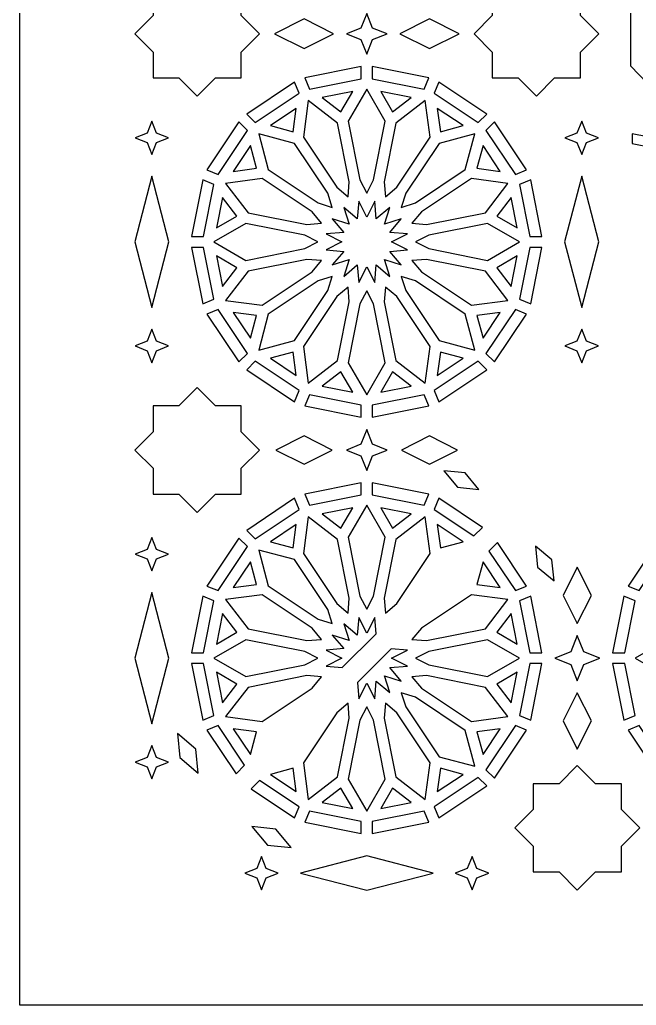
# Model space of a CAD drawing. Header units: millimetres. Extents: x 5 to 1055, y 1035 to 2435.
# Drawn here: x 5 to 182.8, y 1034.8 to 1319 of the extents above; entities that cross this region are included whole.
import ezdxf

# ---------------------------------------------------------------- set-up
doc = ezdxf.new("R2010")
doc.units = ezdxf.units.MM
doc.layers.add('CUT', color=1, linetype='CONTINUOUS')

msp = doc.modelspace()

# ---------------------------------------------------------------- linework, layer by layer
at = {"layer": 'CUT'}
for points in [[(1055.15, 2435), (1055.15, 1034.85), (5, 1034.85), (5, 2435)], [(50.898, 1327.642), (43.448, 1327.642), (43.448, 1320.192), (38.181, 1314.925), (43.448, 1309.658), (43.448, 1302.208), (50.898, 1302.208), (56.165, 1296.941), (61.432, 1302.208), (68.882, 1302.208), (68.882, 1309.658), (74.149, 1314.925), (68.882, 1320.192), (68.882, 1327.642), (61.432, 1327.642), (56.165, 1332.909)], [(148.718, 1327.642), (141.268, 1327.642), (141.268, 1320.192), (136.001, 1314.925), (141.268, 1309.658), (141.268, 1302.208), (148.718, 1302.208), (153.985, 1296.941), (159.252, 1302.208), (166.702, 1302.208), (166.702, 1309.658), (171.969, 1314.925), (166.702, 1320.192), (166.702, 1327.642), (159.252, 1327.642), (153.985, 1332.909)], [(181.15, 1305.704), (186.026, 1300.558), (185.793, 1309.207), (194.442, 1308.974), (188.161, 1314.925), (194.442, 1320.876), (185.793, 1320.643), (186.026, 1329.292), (181.15, 1324.146)], [(95.527, 1314.925), (86.985, 1319.196), (78.443, 1314.925), (86.985, 1310.654)], [(103.413, 1316.587), (99.199, 1314.925), (103.413, 1313.263), (105.075, 1309.049), (106.737, 1313.263), (110.951, 1314.925), (106.737, 1316.587), (105.075, 1320.801)], [(131.707, 1314.925), (123.165, 1319.196), (114.623, 1314.925), (123.165, 1310.654)], [(88.526, 1298.996), (103.5, 1301.974), (103.5, 1305.456), (87.193, 1302.211)], [(106.65, 1301.974), (121.624, 1298.996), (122.957, 1302.211), (106.65, 1305.456)], [(72.921, 1289.308), (85.615, 1297.79), (84.283, 1301.006), (70.459, 1291.769)], [(107.026, 1272.811), (110.402, 1289.776), (105.075, 1299.002), (99.748, 1289.776), (103.124, 1272.811), (105.075, 1269.001)], [(124.535, 1297.79), (137.229, 1289.308), (139.691, 1291.769), (125.867, 1301.006)], [(100.033, 1272.197), (96.659, 1289.162), (88.207, 1295.646), (86.817, 1285.085), (96.427, 1270.702), (99.688, 1267.93)], [(92.241, 1296.523), (97.622, 1292.394), (101.013, 1298.268)], [(109.137, 1298.268), (112.528, 1292.394), (117.909, 1296.523)], [(113.723, 1270.702), (123.333, 1285.085), (121.943, 1295.646), (113.491, 1289.162), (110.117, 1272.197), (110.462, 1267.93)], [(77.299, 1288.445), (83.851, 1286.689), (84.736, 1293.415)], [(125.414, 1293.415), (126.299, 1286.689), (132.851, 1288.445)], [(41.737, 1286.288), (38.279, 1284.925), (41.737, 1283.562), (43.1, 1280.104), (44.463, 1283.562), (47.921, 1284.925), (44.463, 1286.288), (43.1, 1289.746)], [(62.21, 1274.385), (70.692, 1287.079), (68.231, 1289.541), (58.994, 1275.717)], [(139.458, 1287.079), (147.94, 1274.385), (151.156, 1275.717), (141.919, 1289.541)], [(165.687, 1286.288), (162.229, 1284.925), (165.687, 1283.562), (167.05, 1280.104), (168.413, 1283.562), (171.871, 1284.925), (168.413, 1286.288), (167.05, 1289.746)], [(93.808, 1268.953), (84.198, 1283.335), (73.908, 1286.092), (76.665, 1275.802), (91.047, 1266.192), (95.122, 1264.878)], [(119.103, 1266.192), (133.485, 1275.802), (136.242, 1286.092), (125.952, 1283.335), (116.342, 1268.953), (115.028, 1264.878)], [(194.383, 1283.582), (181.65, 1286.116), (181.65, 1283.301), (193.305, 1280.983)], [(66.585, 1275.264), (73.311, 1276.149), (71.555, 1282.701)], [(138.595, 1282.701), (136.839, 1276.149), (143.565, 1275.264)], [(43.1, 1273.829), (38.153, 1254.925), (43.1, 1236.021), (48.047, 1254.925)], [(89.298, 1263.573), (74.915, 1273.183), (64.354, 1271.793), (70.838, 1263.341), (87.803, 1259.967), (92.07, 1260.312)], [(118.08, 1260.312), (122.347, 1259.967), (139.312, 1263.341), (145.796, 1271.793), (135.235, 1273.183), (120.852, 1263.573)], [(167.05, 1273.829), (162.103, 1254.925), (167.05, 1236.021), (171.997, 1254.925)], [(57.789, 1272.807), (54.544, 1256.5), (58.026, 1256.5), (61.004, 1271.474)], [(149.146, 1271.474), (152.124, 1256.5), (155.606, 1256.5), (152.361, 1272.807)], [(61.732, 1258.987), (67.606, 1262.378), (63.477, 1267.759)], [(146.673, 1267.759), (142.544, 1262.378), (148.418, 1258.987)], [(105.075, 1262.092), (102.744, 1266.642), (102.332, 1261.547), (98.437, 1264.858), (100.006, 1259.994), (95.142, 1261.563), (98.453, 1257.668), (93.358, 1257.256), (97.908, 1254.925), (93.358, 1252.594), (98.453, 1252.182), (95.142, 1248.287), (100.006, 1249.856), (98.437, 1244.992), (102.332, 1248.303), (102.744, 1243.208), (105.075, 1247.758), (107.406, 1243.208), (107.818, 1248.303), (111.713, 1244.992), (110.144, 1249.856), (115.008, 1248.287), (111.697, 1252.182), (116.792, 1252.594), (112.242, 1254.925), (116.792, 1257.256), (111.697, 1257.668), (115.008, 1261.563), (110.144, 1259.994), (111.713, 1264.858), (107.818, 1261.547), (107.406, 1266.642)], [(87.189, 1256.876), (70.224, 1260.252), (60.998, 1254.925), (70.224, 1249.598), (87.189, 1252.974), (90.999, 1254.925)], [(122.961, 1252.974), (139.926, 1249.598), (149.152, 1254.925), (139.926, 1260.252), (122.961, 1256.876), (119.151, 1254.925)], [(54.544, 1253.35), (57.789, 1237.043), (61.004, 1238.376), (58.026, 1253.35)], [(152.124, 1253.35), (149.146, 1238.376), (152.361, 1237.043), (155.606, 1253.35)], [(63.477, 1242.091), (67.606, 1247.472), (61.732, 1250.863)], [(146.673, 1242.091), (148.418, 1250.863), (142.544, 1247.472)], [(87.803, 1249.883), (70.838, 1246.509), (64.354, 1238.057), (74.915, 1236.667), (89.298, 1246.277), (92.07, 1249.538)], [(120.852, 1246.277), (135.235, 1236.667), (145.796, 1238.057), (139.312, 1246.509), (122.347, 1249.883), (118.08, 1249.538)], [(91.047, 1243.658), (76.665, 1234.048), (73.908, 1223.758), (84.198, 1226.515), (93.808, 1240.897), (95.122, 1244.972)], [(116.342, 1240.897), (125.952, 1226.515), (136.242, 1223.758), (133.485, 1234.048), (119.103, 1243.658), (115.028, 1244.972)], [(96.427, 1239.148), (86.817, 1224.765), (88.207, 1214.204), (96.659, 1220.688), (100.033, 1237.653), (99.688, 1241.92)], [(110.117, 1237.653), (113.491, 1220.688), (121.943, 1214.204), (123.333, 1224.765), (113.723, 1239.148), (110.462, 1241.92)], [(103.124, 1237.039), (99.748, 1220.074), (105.075, 1210.848), (110.402, 1220.074), (107.026, 1237.039), (105.075, 1240.849)], [(58.994, 1234.133), (68.231, 1220.309), (70.692, 1222.771), (62.21, 1235.465)], [(71.555, 1227.149), (73.311, 1233.701), (66.585, 1234.586)], [(138.595, 1227.149), (143.565, 1234.586), (136.839, 1233.701)], [(147.94, 1235.465), (139.458, 1222.771), (141.919, 1220.309), (151.156, 1234.133)], [(41.737, 1226.288), (38.279, 1224.925), (41.737, 1223.562), (43.1, 1220.104), (44.463, 1223.562), (47.921, 1224.925), (44.463, 1226.288), (43.1, 1229.746)], [(165.687, 1226.288), (162.229, 1224.925), (165.687, 1223.562), (167.05, 1220.104), (168.413, 1223.562), (171.871, 1224.925), (168.413, 1226.288), (167.05, 1229.746)], [(84.736, 1216.435), (83.851, 1223.161), (77.299, 1221.405)], [(125.414, 1216.435), (132.851, 1221.405), (126.299, 1223.161)], [(70.459, 1218.081), (84.283, 1208.844), (85.615, 1212.06), (72.921, 1220.542)], [(137.229, 1220.542), (124.535, 1212.06), (125.867, 1208.844), (139.691, 1218.081)], [(92.241, 1213.327), (101.013, 1211.582), (97.622, 1217.456)], [(109.137, 1211.582), (117.909, 1213.327), (112.528, 1217.456)], [(50.898, 1207.642), (43.448, 1207.642), (43.448, 1200.192), (38.181, 1194.925), (43.448, 1189.658), (43.448, 1182.208), (50.898, 1182.208), (56.165, 1176.941), (61.432, 1182.208), (68.882, 1182.208), (68.882, 1189.658), (74.149, 1194.925), (68.882, 1200.192), (68.882, 1207.642), (61.432, 1207.642), (56.165, 1212.909)], [(87.193, 1207.639), (103.5, 1204.394), (103.5, 1207.876), (88.526, 1210.854)], [(106.65, 1204.394), (122.957, 1207.639), (121.624, 1210.854), (106.65, 1207.876)], [(103.413, 1196.587), (99.199, 1194.925), (103.413, 1193.263), (105.075, 1189.049), (106.737, 1193.263), (110.951, 1194.925), (106.737, 1196.587), (105.075, 1200.801)], [(95.091, 1194.925), (86.985, 1198.978), (78.878, 1194.925), (86.985, 1190.872)], [(131.271, 1194.925), (123.165, 1198.978), (115.058, 1194.925), (123.165, 1190.872)], [(137.397, 1183.578), (133.461, 1188.31), (127.335, 1188.928), (131.272, 1184.195)], [(88.526, 1178.996), (103.5, 1181.974), (103.5, 1185.456), (87.193, 1182.211)], [(106.65, 1181.974), (121.624, 1178.996), (122.957, 1182.211), (106.65, 1185.456)], [(72.921, 1169.308), (85.615, 1177.79), (84.283, 1181.006), (70.459, 1171.769)], [(138.42, 1172.618), (125.867, 1181.006), (124.535, 1177.79), (135.958, 1170.157)], [(92.241, 1176.523), (97.622, 1172.394), (101.013, 1178.268)], [(107.026, 1152.811), (110.402, 1169.776), (105.075, 1179.002), (99.748, 1169.776), (103.124, 1152.811), (105.075, 1149.001)], [(109.137, 1178.268), (112.528, 1172.394), (117.909, 1176.523)], [(100.033, 1152.197), (96.659, 1169.162), (88.207, 1175.646), (86.817, 1165.085), (96.427, 1150.702), (99.688, 1147.93)], [(113.723, 1150.702), (123.333, 1165.085), (121.943, 1175.646), (113.491, 1169.162), (110.117, 1152.197), (110.462, 1147.93)], [(77.299, 1168.445), (83.851, 1166.689), (84.736, 1173.415)], [(125.414, 1173.415), (126.299, 1166.689), (132.851, 1168.445)], [(41.737, 1166.288), (38.279, 1164.925), (41.737, 1163.562), (43.1, 1160.104), (44.463, 1163.562), (47.921, 1164.925), (44.463, 1166.288), (43.1, 1169.746)], [(62.21, 1154.385), (70.692, 1167.079), (68.231, 1169.541), (58.994, 1155.717)], [(140.307, 1165.808), (147.94, 1154.385), (151.156, 1155.717), (142.768, 1168.27)], [(189.66, 1169.541), (180.422, 1155.717), (183.639, 1154.385), (192.121, 1167.079)], [(93.808, 1148.953), (84.198, 1163.335), (73.908, 1166.092), (76.665, 1155.802), (91.047, 1146.192), (95.122, 1144.878)], [(154.345, 1161.122), (159.078, 1157.185), (158.46, 1163.311), (153.728, 1167.247)], [(66.585, 1155.264), (73.311, 1156.149), (71.555, 1162.701)], [(138.595, 1162.701), (136.839, 1156.149), (143.565, 1155.264)], [(161.736, 1153.015), (165.789, 1144.908), (169.843, 1153.015), (165.789, 1161.121)], [(43.1, 1153.829), (38.153, 1134.925), (43.1, 1116.021), (48.047, 1134.925)], [(57.789, 1152.807), (54.544, 1136.5), (58.026, 1136.5), (61.004, 1151.474)], [(89.298, 1143.573), (74.915, 1153.183), (64.354, 1151.793), (70.838, 1143.341), (87.803, 1139.967), (92.07, 1140.312)], [(118.08, 1140.312), (122.347, 1139.967), (139.312, 1143.341), (145.796, 1151.793), (135.235, 1153.183), (120.852, 1143.573)], [(155.606, 1136.5), (152.361, 1152.807), (149.146, 1151.474), (152.124, 1136.5)], [(179.454, 1136.5), (182.433, 1151.474), (179.217, 1152.807), (175.973, 1136.5)], [(61.732, 1138.987), (67.606, 1142.378), (63.477, 1147.759)], [(107.782, 1141.982), (107.406, 1146.642), (105.075, 1142.092), (102.744, 1146.642), (102.332, 1141.547), (98.437, 1144.858), (100.006, 1139.994), (95.142, 1141.563), (98.453, 1137.668), (93.358, 1137.256), (97.908, 1134.925), (93.358, 1132.594), (98.018, 1132.218)], [(146.673, 1147.759), (142.544, 1142.378), (148.418, 1138.987)], [(87.189, 1136.876), (70.224, 1140.252), (60.998, 1134.925), (70.224, 1129.598), (87.189, 1132.974), (90.999, 1134.925)], [(119.151, 1134.925), (122.961, 1132.974), (139.926, 1129.598), (149.152, 1134.925), (139.926, 1140.252), (122.961, 1136.876)], [(172.285, 1134.925), (167.626, 1136.762), (165.789, 1141.421), (163.952, 1136.762), (159.293, 1134.925), (163.952, 1133.088), (165.789, 1128.429), (167.626, 1133.088)], [(212.427, 1134.925), (208.617, 1136.876), (191.652, 1140.252), (182.427, 1134.925), (191.652, 1129.598), (208.617, 1132.974)], [(102.368, 1127.868), (102.744, 1123.208), (105.075, 1127.758), (107.406, 1123.208), (107.818, 1128.303), (111.713, 1124.992), (110.144, 1129.856), (115.008, 1128.287), (111.697, 1132.182), (116.792, 1132.594), (112.242, 1134.925), (116.792, 1137.256), (112.132, 1137.632)], [(54.544, 1133.35), (57.789, 1117.043), (61.004, 1118.376), (58.026, 1133.35)], [(63.477, 1122.091), (67.606, 1127.472), (61.732, 1130.863)], [(148.418, 1130.863), (142.544, 1127.472), (146.673, 1122.091)], [(152.361, 1117.043), (155.606, 1133.35), (152.124, 1133.35), (149.146, 1118.376)], [(182.433, 1118.376), (179.454, 1133.35), (175.973, 1133.35), (179.217, 1117.043)], [(87.803, 1129.883), (70.838, 1126.509), (64.354, 1118.057), (74.915, 1116.667), (89.298, 1126.277), (92.07, 1129.538)], [(118.08, 1129.538), (120.852, 1126.277), (135.235, 1116.667), (145.796, 1118.057), (139.312, 1126.509), (122.347, 1129.883)], [(115.028, 1124.972), (116.342, 1120.897), (125.952, 1106.515), (136.242, 1103.758), (133.485, 1114.048), (119.103, 1123.658)], [(161.736, 1116.835), (165.789, 1108.728), (169.843, 1116.835), (165.789, 1124.941)], [(99.688, 1121.92), (96.427, 1119.148), (86.817, 1104.765), (88.207, 1094.204), (96.659, 1100.688), (100.033, 1117.653)], [(105.075, 1120.849), (103.124, 1117.039), (99.748, 1100.074), (105.075, 1090.848), (110.402, 1100.074), (107.026, 1117.039)], [(110.462, 1121.92), (110.117, 1117.653), (113.491, 1100.688), (121.943, 1094.204), (123.333, 1104.765), (113.723, 1119.148)], [(69.843, 1104.042), (62.21, 1115.465), (58.994, 1114.133), (67.382, 1101.58)], [(71.555, 1107.149), (73.311, 1113.701), (66.585, 1114.586)], [(143.565, 1114.586), (136.839, 1113.701), (138.595, 1107.149)], [(141.919, 1100.309), (151.156, 1114.133), (147.94, 1115.465), (139.458, 1102.771)], [(192.121, 1102.771), (183.639, 1115.465), (180.422, 1114.133), (189.66, 1100.309)], [(50.46, 1113.174), (51.157, 1106.256), (56.502, 1101.811), (55.805, 1108.728)], [(41.737, 1106.288), (38.279, 1104.925), (41.737, 1103.562), (43.1, 1100.104), (44.463, 1103.562), (47.921, 1104.925), (44.463, 1106.288), (43.1, 1109.746)], [(84.736, 1096.435), (83.851, 1103.161), (77.299, 1101.405)], [(132.851, 1101.405), (126.299, 1103.161), (125.414, 1096.435)], [(183.773, 1086.015), (178.506, 1091.282), (178.506, 1098.732), (171.057, 1098.732), (165.789, 1103.999), (160.522, 1098.732), (153.073, 1098.732), (153.073, 1091.282), (147.805, 1086.015), (153.073, 1080.748), (153.073, 1073.298), (160.522, 1073.298), (165.789, 1068.031), (171.057, 1073.298), (178.506, 1073.298), (178.506, 1080.748)], [(71.73, 1097.232), (84.283, 1088.844), (85.615, 1092.06), (74.192, 1099.693)], [(125.867, 1088.844), (139.691, 1098.081), (137.229, 1100.542), (124.535, 1092.06)], [(101.013, 1091.582), (97.622, 1097.456), (92.241, 1093.327)], [(117.909, 1093.327), (112.528, 1097.456), (109.137, 1091.582)], [(103.5, 1087.876), (88.526, 1090.854), (87.193, 1087.639), (103.5, 1084.394)], [(121.624, 1090.854), (106.65, 1087.876), (106.65, 1084.394), (122.957, 1087.639)], [(78.878, 1085.655), (71.961, 1086.352), (76.406, 1081.007), (83.324, 1080.31)], [(79.539, 1072.95), (76.081, 1074.313), (74.718, 1077.771), (73.355, 1074.313), (69.897, 1072.95), (73.355, 1071.587), (74.718, 1068.129), (76.081, 1071.587)], [(105.075, 1077.898), (85.946, 1072.95), (105.075, 1068.002), (124.204, 1072.95)], [(140.253, 1072.95), (136.795, 1074.313), (135.432, 1077.771), (134.069, 1074.313), (130.611, 1072.95), (134.069, 1071.587), (135.432, 1068.129), (136.795, 1071.587)]]:
    msp.add_lwpolyline(points, close=True, dxfattribs=at)

doc.saveas('drawing.dxf')
